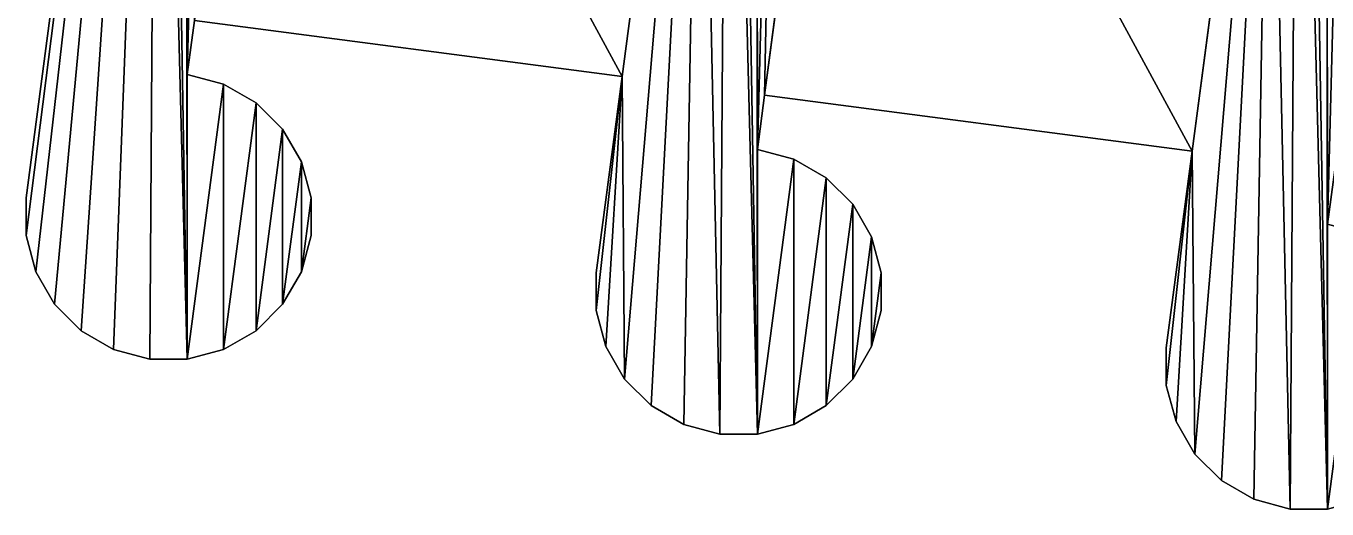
# Model space of a CAD drawing. Extents: x 0 to 417, y 0 to 203.
# Drawn here: x 241.98 to 269.13, y 58 to 68.09 of the extents above; entities that cross this region are included whole.
import ezdxf

# ---------------------------------------------------------------- set-up
doc = ezdxf.new("R2010")
doc.units = 0
doc.header["$LTSCALE"] = 25.4
doc.layers.get('0').update_dxf_attribs({"color": 13, "linetype": 'CONTINUOUS'})

# ---------------------------------------------------------------- blocks, each defined once
blk = doc.blocks.new('MASK_STRAP_2')
at = {"color": 0}
for p, q in [((14.058, 22.956, 2), (12.438, 10.652, 2)), ((14.058, 22.956, 1), (12.438, 10.652, 1)), ((14.058, 22.956, 2), (12.438, 10.652, 2)), ((14.058, 22.956, 1), (12.438, 10.652, 1)), ((17.032, 22.566, 1), (15.412, 10.261, 1)), ((17.032, 22.566, 2), (15.412, 10.261, 2)), ((17.032, 22.566, 2), (15.412, 10.261, 2)), ((17.032, 22.566, 1), (15.412, 10.261, 1)), ((25.955, 21.394, 1), (24.336, 9.09, 1)), ((25.955, 21.394, 2), (24.336, 9.09, 2)), ((25.955, 21.394, 1), (24.336, 9.09, 1)), ((25.955, 21.394, 2), (24.336, 9.09, 2)), ((3.366, 10.697), (3.366, 10.697, 2)), ((3.366, 10.697), (3.366, 10.697, 2)), ((12.438, 10.652), (12.438, 10.652, 1)), ((12.438, 10.652), (12.438, 10.652, 1)), ((4.122, 10.494), (4.122, 10.494, 2)), ((4.122, 10.494), (4.122, 10.494, 2)), ((4.801, 10.102), (4.801, 10.102, 2)), ((4.801, 10.102), (4.801, 10.102, 2)), ((15.412, 10.261), (15.412, 10.261, 1)), ((15.412, 10.261), (15.412, 10.261, 1)), ((5.354, 9.549), (5.354, 9.549, 2)), ((5.354, 9.549), (5.354, 9.549, 2)), ((15.263, 9.13), (15.263, 9.13, 2)), ((15.263, 9.13), (15.263, 9.13, 2)), ((24.336, 9.09), (24.336, 9.09, 1)), ((24.336, 9.09), (24.336, 9.09, 1)), ((5.746, 8.87), (5.746, 8.87, 2)), ((5.746, 8.87), (5.746, 8.87, 2)), ((16.02, 8.928), (16.02, 8.928, 2)), ((16.02, 8.928), (16.02, 8.928, 2)), ((16.698, 8.536), (16.698, 8.536, 2)), ((16.698, 8.536), (16.698, 8.536, 2)), ((0, 8.114), (0, 8.114, 2)), ((0, 8.114), (0, 8.114, 2)), ((5.949, 8.114), (5.949, 8.114, 2)), ((5.949, 8.114), (5.949, 8.114, 2)), ((17.252, 7.982), (17.252, 7.982, 2)), ((17.252, 7.982), (17.252, 7.982, 2)), ((0, 7.331), (0, 7.331, 2)), ((0, 7.331), (0, 7.331, 2)), ((5.949, 7.331), (5.949, 7.331, 2)), ((5.949, 7.331), (5.949, 7.331, 2)), ((17.643, 7.304), (17.643, 7.304, 2)), ((17.643, 7.304), (17.643, 7.304, 2)), ((0.203, 6.574), (0.203, 6.574, 2)), ((0.203, 6.574), (0.203, 6.574, 2)), ((5.746, 6.574), (5.746, 6.574, 2)), ((5.746, 6.574), (5.746, 6.574, 2)), ((11.897, 6.547), (11.897, 6.547, 2)), ((11.897, 6.547), (11.897, 6.547, 2)), ((17.846, 6.547), (17.846, 6.547, 2)), ((17.846, 6.547), (17.846, 6.547, 2)), ((0.594, 5.896), (0.594, 5.896, 2)), ((0.594, 5.896), (0.594, 5.896, 2)), ((5.354, 5.896), (5.354, 5.896, 2)), ((5.354, 5.896), (5.354, 5.896, 2)), ((11.897, 5.764), (11.897, 5.764, 2)), ((11.897, 5.764), (11.897, 5.764, 2)), ((17.846, 5.764), (17.846, 5.764, 2)), ((17.846, 5.764), (17.846, 5.764, 2)), ((1.148, 5.342), (1.148, 5.342, 2)), ((1.148, 5.342), (1.148, 5.342, 2)), ((4.801, 5.342), (4.801, 5.342, 2)), ((4.801, 5.342), (4.801, 5.342, 2)), ((1.826, 4.951), (1.826, 4.951, 2)), ((1.826, 4.951), (1.826, 4.951, 2)), ((4.122, 4.951), (4.122, 4.951, 2)), ((4.122, 4.951), (4.122, 4.951, 2)), ((12.1, 5.008), (12.1, 5.008, 2)), ((12.1, 5.008), (12.1, 5.008, 2)), ((17.643, 5.008), (17.643, 5.008, 2)), ((17.643, 5.008), (17.643, 5.008, 2)), ((23.795, 4.981), (23.795, 4.981, 2)), ((23.795, 4.981), (23.795, 4.981, 2)), ((2.583, 4.748), (2.583, 4.748, 2)), ((2.583, 4.748), (2.583, 4.748, 2)), ((3.366, 4.748), (3.366, 4.748, 2)), ((3.366, 4.748), (3.366, 4.748, 2)), ((12.492, 4.33), (12.492, 4.33, 2)), ((12.492, 4.33), (12.492, 4.33, 2)), ((17.252, 4.33), (17.252, 4.33, 2)), ((17.252, 4.33), (17.252, 4.33, 2)), ((23.795, 4.198), (23.795, 4.198, 2)), ((23.795, 4.198), (23.795, 4.198, 2)), ((13.045, 3.776), (13.045, 3.776, 2)), ((13.045, 3.776), (13.045, 3.776, 2)), ((16.698, 3.776), (16.698, 3.776, 2)), ((16.698, 3.776), (16.698, 3.776, 2)), ((13.724, 3.384), (13.724, 3.384, 2)), ((13.724, 3.384), (13.724, 3.384, 2)), ((16.02, 3.384), (16.02, 3.384, 2)), ((16.02, 3.384), (16.02, 3.384, 2)), ((23.997, 3.442), (23.997, 3.442, 2)), ((23.997, 3.442), (23.997, 3.442, 2)), ((14.48, 3.182), (14.48, 3.182, 2)), ((14.48, 3.182), (14.48, 3.182, 2)), ((15.263, 3.182), (15.263, 3.182, 2)), ((15.263, 3.182), (15.263, 3.182, 2)), ((24.389, 2.763), (24.389, 2.763, 2)), ((24.389, 2.763), (24.389, 2.763, 2)), ((24.943, 2.21), (24.943, 2.21, 2)), ((24.943, 2.21), (24.943, 2.21, 2)), ((25.621, 1.818), (25.621, 1.818, 2)), ((25.621, 1.818), (25.621, 1.818, 2)), ((26.377, 1.615), (26.377, 1.615, 2)), ((26.377, 1.615), (26.377, 1.615, 2))]:
    blk.add_line(p, q, dxfattribs=at)
mesh = blk.add_polyface(dxfattribs=at)
corners = [(5.327, 31.545), (5.134, 24.128), (4.571, 31.342), (5.327, 25.596), (6.111, 31.545), (6.111, 25.596), (6.867, 31.342), (6.867, 25.799), (7.545, 30.95), (7.545, 26.19), (8.099, 30.397), (8.099, 26.744), (8.491, 29.718), (8.491, 27.422), (8.693, 28.962), (8.693, 28.179), (2.745, 28.962), (0, 7.331), (0, 8.114), (0.203, 6.574), (0.594, 5.896), (1.148, 5.342), (1.826, 4.951), (2.583, 4.748), (3.366, 4.748), (2.947, 29.718), (3.339, 30.397), (3.366, 10.697), (4.122, 10.494), (4.122, 4.951), (4.801, 10.102), (4.801, 5.342), (5.354, 9.549), (5.354, 5.896), (5.746, 8.87), (5.746, 6.574), (5.949, 8.114), (5.949, 7.331), (3.893, 30.95), (3.514, 11.823), (12.438, 10.652), (14.058, 22.956), (12.492, 4.33), (13.045, 3.776), (13.724, 3.384), (14.48, 3.182), (14.642, 27.396), (15.263, 3.182), (11.897, 5.764), (11.897, 6.547), (12.1, 5.008)]
mesh.append_faces([[corners[k] for k in face] for face in [(13, 14, 15), (16, 17, 18), (35, 36, 37), (40, 48, 49)]], dxfattribs={"vtx0": -1, "color": 0})
mesh.append_faces([[corners[k] for k in face] for face in [(0, 1, 2), (1, 0, 3), (3, 4, 5), (5, 6, 7), (7, 8, 9), (9, 10, 11), (11, 12, 13), (17, 16, 19), (19, 16, 20), (20, 16, 21), (21, 16, 22), (22, 16, 23), (23, 16, 24), (24, 28, 29), (29, 30, 31), (31, 32, 33), (33, 34, 35), (38, 27, 26), (27, 38, 39), (39, 1, 40), (42, 41, 43), (43, 41, 44), (44, 41, 45), (45, 46, 47), (48, 40, 50), (50, 40, 42)]], dxfattribs={"vtx0": -1, "vtx1": -1, "color": 0})
mesh.append_faces([[corners[k] for k in face] for face in [(24, 26, 27), (39, 38, 1), (40, 41, 42)]], dxfattribs={"vtx0": -1, "vtx1": -1, "vtx2": -1, "color": 0})
mesh.append_faces([[corners[k] for k in face] for face in [(3, 0, 4), (5, 4, 6), (7, 6, 8), (9, 8, 10), (11, 10, 12), (13, 12, 14), (24, 16, 25), (24, 25, 26), (24, 27, 28), (29, 28, 30), (31, 30, 32), (33, 32, 34), (35, 34, 36), (1, 38, 2), (40, 1, 41), (45, 41, 46)]], dxfattribs={"vtx0": -1, "vtx2": -1, "color": 0})
mesh = blk.add_polyface(dxfattribs=at)
corners = [(3.366, 10.697, 2), (3.893, 30.95, 2), (3.339, 30.397, 2), (3.514, 11.823, 2), (5.134, 24.128, 2), (4.571, 31.342, 2), (5.327, 31.545, 2), (5.327, 25.596, 2), (6.111, 31.545, 2), (6.111, 25.596, 2), (6.867, 31.342, 2), (6.867, 25.799, 2), (7.545, 30.95, 2), (7.545, 26.19, 2), (8.099, 30.397, 2), (8.099, 26.744, 2), (8.491, 29.718, 2), (8.491, 27.422, 2), (8.693, 28.962, 2), (8.693, 28.179, 2), (0, 7.331, 2), (2.745, 28.962, 2), (0, 8.114, 2), (0.203, 6.574, 2), (0.594, 5.896, 2), (1.148, 5.342, 2), (1.826, 4.951, 2), (2.583, 4.748, 2), (3.366, 4.748, 2), (2.947, 29.718, 2), (4.122, 10.494, 2), (4.122, 4.951, 2), (4.801, 10.102, 2), (4.801, 5.342, 2), (5.354, 9.549, 2), (5.354, 5.896, 2), (5.746, 8.87, 2), (5.746, 6.574, 2), (5.949, 8.114, 2), (5.949, 7.331, 2)]
mesh.append_faces([[corners[k] for k in face] for face in [(18, 17, 19), (20, 21, 22), (38, 37, 39)]], dxfattribs={"vtx0": -1, "color": 0})
mesh.append_faces([[corners[k] for k in face] for face in [(1, 4, 5), (5, 4, 6), (6, 7, 8), (8, 9, 10), (10, 11, 12), (12, 13, 14), (14, 15, 16), (16, 17, 18), (21, 28, 29), (29, 28, 2), (0, 28, 30), (30, 31, 32), (32, 33, 34), (34, 35, 36), (36, 37, 38)]], dxfattribs={"vtx0": -1, "vtx1": -1, "color": 0})
mesh.append_faces([[corners[k] for k in face] for face in [(2, 28, 0)]], dxfattribs={"vtx0": -1, "vtx1": -1, "vtx2": -1, "color": 0})
mesh.append_faces([[corners[k] for k in face] for face in [(0, 1, 2), (1, 0, 3), (1, 3, 4), (6, 4, 7), (8, 7, 9), (10, 9, 11), (12, 11, 13), (14, 13, 15), (16, 15, 17), (21, 20, 23), (21, 23, 24), (21, 24, 25), (21, 25, 26), (21, 26, 27), (21, 27, 28), (30, 28, 31), (32, 31, 33), (34, 33, 35), (36, 35, 37)]], dxfattribs={"vtx0": -1, "vtx2": -1, "color": 0})
mesh = blk.add_polyface(dxfattribs=at)
corners = [(15.263, 9.13, 2), (15.79, 29.384, 2), (15.236, 28.83, 2), (15.412, 10.261, 2), (17.032, 22.566, 2), (16.468, 29.776, 2), (17.225, 29.978, 2), (17.225, 24.03, 2), (18.008, 29.978, 2), (18.008, 24.03, 2), (18.764, 29.776, 2), (18.764, 24.232, 2), (19.443, 29.384, 2), (19.443, 24.624, 2), (19.996, 28.83, 2), (19.996, 25.178, 2), (20.388, 28.152, 2), (20.388, 25.856, 2), (20.591, 27.396, 2), (20.591, 26.613, 2), (11.897, 5.764, 2), (12.438, 10.652, 2), (11.897, 6.547, 2), (12.1, 5.008, 2), (12.492, 4.33, 2), (14.058, 22.956, 2), (13.045, 3.776, 2), (13.724, 3.384, 2), (14.48, 3.182, 2), (14.642, 27.396, 2), (15.263, 3.182, 2), (14.845, 28.152, 2), (16.02, 8.928, 2), (16.02, 3.384, 2), (16.698, 8.536, 2), (16.698, 3.776, 2), (17.252, 7.982, 2), (17.252, 4.33, 2), (17.643, 7.304, 2), (17.643, 5.008, 2), (17.846, 6.547, 2), (17.846, 5.764, 2)]
mesh.append_faces([[corners[k] for k in face] for face in [(18, 17, 19), (20, 21, 22), (40, 39, 41)]], dxfattribs={"vtx0": -1, "color": 0})
mesh.append_faces([[corners[k] for k in face] for face in [(1, 4, 5), (5, 4, 6), (6, 7, 8), (8, 9, 10), (10, 11, 12), (12, 13, 14), (14, 15, 16), (16, 17, 18), (21, 24, 25), (25, 28, 29), (29, 30, 31), (31, 30, 2), (0, 30, 32), (32, 33, 34), (34, 35, 36), (36, 37, 38), (38, 39, 40)]], dxfattribs={"vtx0": -1, "vtx1": -1, "color": 0})
mesh.append_faces([[corners[k] for k in face] for face in [(2, 30, 0)]], dxfattribs={"vtx0": -1, "vtx1": -1, "vtx2": -1, "color": 0})
mesh.append_faces([[corners[k] for k in face] for face in [(0, 1, 2), (1, 0, 3), (1, 3, 4), (6, 4, 7), (8, 7, 9), (10, 9, 11), (12, 11, 13), (14, 13, 15), (16, 15, 17), (21, 20, 23), (21, 23, 24), (25, 24, 26), (25, 26, 27), (25, 27, 28), (29, 28, 30), (32, 30, 33), (34, 33, 35), (36, 35, 37), (38, 37, 39)]], dxfattribs={"vtx0": -1, "vtx2": -1, "color": 0})
mesh = blk.add_polyface(dxfattribs=at)
corners = [(17.225, 29.978), (17.032, 22.566), (16.468, 29.776), (17.225, 24.03), (18.008, 29.978), (18.008, 24.03), (18.764, 29.776), (18.764, 24.232), (19.443, 29.384), (19.443, 24.624), (19.996, 28.83), (19.996, 25.178), (20.388, 28.152), (20.388, 25.856), (20.591, 27.396), (20.591, 26.613), (15.263, 3.182), (14.642, 27.396), (14.845, 28.152), (15.236, 28.83), (15.263, 9.13), (16.02, 8.928), (16.02, 3.384), (16.698, 8.536), (16.698, 3.776), (17.252, 7.982), (17.252, 4.33), (17.643, 7.304), (17.643, 5.008), (17.846, 6.547), (17.846, 5.764), (15.79, 29.384), (15.412, 10.261), (24.336, 9.09), (25.955, 21.394), (24.389, 2.763), (24.943, 2.21), (25.621, 1.818), (26.377, 1.615), (26.539, 25.829), (27.161, 1.615), (26.742, 26.586), (27.134, 27.264), (27.161, 7.564), (27.917, 7.361), (27.917, 1.818), (23.795, 4.198), (23.795, 4.981), (23.997, 3.442), (27.687, 27.818), (27.31, 8.699)]
mesh.append_faces([[corners[k] for k in face] for face in [(13, 14, 15), (28, 29, 30), (33, 46, 47)]], dxfattribs={"vtx0": -1, "color": 0})
mesh.append_faces([[corners[k] for k in face] for face in [(0, 1, 2), (1, 0, 3), (3, 4, 5), (5, 6, 7), (7, 8, 9), (9, 10, 11), (11, 12, 13), (16, 21, 22), (22, 23, 24), (24, 25, 26), (26, 27, 28), (31, 20, 19), (20, 31, 32), (32, 1, 33), (35, 34, 36), (36, 34, 37), (37, 34, 38), (38, 39, 40), (40, 44, 45), (46, 33, 48), (48, 33, 35), (49, 43, 42), (43, 49, 50)]], dxfattribs={"vtx0": -1, "vtx1": -1, "color": 0})
mesh.append_faces([[corners[k] for k in face] for face in [(16, 19, 20), (32, 31, 1), (33, 34, 35), (40, 42, 43)]], dxfattribs={"vtx0": -1, "vtx1": -1, "vtx2": -1, "color": 0})
mesh.append_faces([[corners[k] for k in face] for face in [(3, 0, 4), (5, 4, 6), (7, 6, 8), (9, 8, 10), (11, 10, 12), (13, 12, 14), (16, 17, 18), (16, 18, 19), (16, 20, 21), (22, 21, 23), (24, 23, 25), (26, 25, 27), (28, 27, 29), (1, 31, 2), (33, 1, 34), (38, 34, 39), (40, 39, 41), (40, 41, 42), (40, 43, 44)]], dxfattribs={"vtx0": -1, "vtx2": -1, "color": 0})
mesh = blk.add_polyface(dxfattribs=at)
corners = [(2.745, 28.962, 2), (0, 8.114), (0, 8.114, 2), (2.745, 28.962)]
mesh.append_faces([[corners[k] for k in face] for face in [(0, 1, 2), (1, 0, 3)]], dxfattribs={"vtx0": -1, "color": 0})
mesh = blk.add_polyface(dxfattribs=at)
corners = [(27.161, 7.564, 2), (27.687, 27.818, 2), (27.134, 27.264, 2), (27.31, 8.699, 2), (28.93, 21.004, 2), (28.366, 28.209, 2), (29.122, 28.412, 2), (29.122, 22.463, 2), (29.905, 28.412, 2), (29.905, 22.463, 2), (30.662, 28.209, 2), (30.662, 22.666, 2), (31.34, 27.818, 2), (31.34, 23.058, 2), (31.894, 27.264, 2), (31.894, 23.612, 2), (32.285, 26.586, 2), (32.285, 24.29, 2), (32.488, 25.829, 2), (32.488, 25.046, 2), (23.795, 4.198, 2), (24.336, 9.09, 2), (23.795, 4.981, 2), (23.997, 3.442, 2), (24.389, 2.763, 2), (25.955, 21.394, 2), (24.943, 2.21, 2), (25.621, 1.818, 2), (26.377, 1.615, 2), (26.539, 25.829, 2), (27.161, 1.615, 2), (26.742, 26.586, 2), (27.917, 7.361, 2), (27.917, 1.818, 2), (28.595, 6.97, 2), (28.595, 2.21, 2), (29.149, 6.416, 2), (29.149, 2.763, 2), (29.541, 5.738, 2), (29.541, 3.442, 2), (29.743, 4.981, 2), (29.743, 4.198, 2)]
mesh.append_faces([[corners[k] for k in face] for face in [(18, 17, 19), (20, 21, 22), (40, 39, 41)]], dxfattribs={"vtx0": -1, "color": 0})
mesh.append_faces([[corners[k] for k in face] for face in [(1, 4, 5), (5, 4, 6), (6, 7, 8), (8, 9, 10), (10, 11, 12), (12, 13, 14), (14, 15, 16), (16, 17, 18), (21, 24, 25), (25, 28, 29), (29, 30, 31), (31, 30, 2), (0, 30, 32), (32, 33, 34), (34, 35, 36), (36, 37, 38), (38, 39, 40)]], dxfattribs={"vtx0": -1, "vtx1": -1, "color": 0})
mesh.append_faces([[corners[k] for k in face] for face in [(2, 30, 0)]], dxfattribs={"vtx0": -1, "vtx1": -1, "vtx2": -1, "color": 0})
mesh.append_faces([[corners[k] for k in face] for face in [(0, 1, 2), (1, 0, 3), (1, 3, 4), (6, 4, 7), (8, 7, 9), (10, 9, 11), (12, 11, 13), (14, 13, 15), (16, 15, 17), (21, 20, 23), (21, 23, 24), (25, 24, 26), (25, 26, 27), (25, 27, 28), (29, 28, 30), (32, 30, 33), (34, 33, 35), (36, 35, 37), (38, 37, 39)]], dxfattribs={"vtx0": -1, "vtx2": -1, "color": 0})
mesh = blk.add_polyface(dxfattribs=at)
corners = [(14.058, 22.956, 2), (12.438, 10.652, 1), (12.438, 10.652, 2), (14.058, 22.956, 1), (14.642, 27.396, 2), (14.058, 22.956), (14.642, 27.396), (11.897, 6.547), (11.897, 6.547, 2), (12.438, 10.652)]
mesh.append_faces([[corners[k] for k in face] for face in [(5, 4, 6), (2, 7, 8)]], dxfattribs={"vtx0": -1, "color": 0})
mesh.append_faces([[corners[k] for k in face] for face in [(0, 1, 2), (1, 0, 3), (3, 4, 5), (7, 2, 9), (9, 2, 1)]], dxfattribs={"vtx0": -1, "vtx1": -1, "color": 0})
mesh.append_faces([[corners[k] for k in face] for face in [(3, 0, 4)]], dxfattribs={"vtx0": -1, "vtx2": -1, "color": 0})
mesh = blk.add_polyface(dxfattribs=at)
corners = [(25.955, 21.394, 2), (24.336, 9.09, 1), (24.336, 9.09, 2), (25.955, 21.394, 1), (26.539, 25.829, 2), (25.955, 21.394), (26.539, 25.829), (23.795, 4.981), (23.795, 4.981, 2), (24.336, 9.09)]
mesh.append_faces([[corners[k] for k in face] for face in [(5, 4, 6), (2, 7, 8)]], dxfattribs={"vtx0": -1, "color": 0})
mesh.append_faces([[corners[k] for k in face] for face in [(0, 1, 2), (1, 0, 3), (3, 4, 5), (7, 2, 9), (9, 2, 1)]], dxfattribs={"vtx0": -1, "vtx1": -1, "color": 0})
mesh.append_faces([[corners[k] for k in face] for face in [(3, 0, 4)]], dxfattribs={"vtx0": -1, "vtx2": -1, "color": 0})
mesh = blk.add_polyface(dxfattribs=at)
corners = [(5.327, 25.596), (5.134, 24.128, 1), (5.134, 24.128), (5.134, 24.128, 2), (5.327, 25.596, 2), (3.514, 11.823), (3.366, 10.697, 2), (3.366, 10.697), (3.514, 11.823, 2), (3.514, 11.823, 1)]
mesh.append_faces([[corners[k] for k in face] for face in [(0, 1, 2), (3, 0, 4), (5, 6, 7)]], dxfattribs={"vtx0": -1, "color": 0})
mesh.append_faces([[corners[k] for k in face] for face in [(6, 5, 8), (8, 1, 3)]], dxfattribs={"vtx0": -1, "vtx1": -1, "color": 0})
mesh.append_faces([[corners[k] for k in face] for face in [(1, 0, 3)]], dxfattribs={"vtx0": -1, "vtx1": -1, "vtx2": -1, "color": 0})
mesh.append_faces([[corners[k] for k in face] for face in [(8, 5, 9), (8, 9, 1)]], dxfattribs={"vtx0": -1, "vtx2": -1, "color": 0})
mesh = blk.add_polyface(dxfattribs=at)
corners = [(12.438, 10.652, 1), (5.134, 24.128, 1), (3.514, 11.823, 1), (14.058, 22.956, 1)]
mesh.append_faces([[corners[k] for k in face] for face in [(0, 1, 2), (1, 0, 3)]], dxfattribs={"vtx0": -1, "color": 0})
mesh = blk.add_polyface(dxfattribs=at)
corners = [(17.225, 24.03), (17.032, 22.566, 1), (17.032, 22.566), (17.032, 22.566, 2), (17.225, 24.03, 2), (15.412, 10.261), (15.263, 9.13, 2), (15.263, 9.13), (15.412, 10.261, 2), (15.412, 10.261, 1)]
mesh.append_faces([[corners[k] for k in face] for face in [(0, 1, 2), (3, 0, 4), (5, 6, 7)]], dxfattribs={"vtx0": -1, "color": 0})
mesh.append_faces([[corners[k] for k in face] for face in [(6, 5, 8), (8, 1, 3)]], dxfattribs={"vtx0": -1, "vtx1": -1, "color": 0})
mesh.append_faces([[corners[k] for k in face] for face in [(1, 0, 3)]], dxfattribs={"vtx0": -1, "vtx1": -1, "vtx2": -1, "color": 0})
mesh.append_faces([[corners[k] for k in face] for face in [(8, 5, 9), (8, 9, 1)]], dxfattribs={"vtx0": -1, "vtx2": -1, "color": 0})
mesh = blk.add_polyface(dxfattribs=at)
corners = [(24.336, 9.09, 1), (17.032, 22.566, 1), (15.412, 10.261, 1), (25.955, 21.394, 1)]
mesh.append_faces([[corners[k] for k in face] for face in [(0, 1, 2), (1, 0, 3)]], dxfattribs={"vtx0": -1, "color": 0})
mesh = blk.add_polyface(dxfattribs=at)
corners = [(12.438, 10.652, 1), (3.514, 11.823), (12.438, 10.652), (3.514, 11.823, 1)]
mesh.append_faces([[corners[k] for k in face] for face in [(0, 1, 2), (1, 0, 3)]], dxfattribs={"vtx0": -1, "color": 0})
mesh = blk.add_polyface(dxfattribs=at)
corners = [(3.366, 10.697, 2), (4.122, 10.494), (3.366, 10.697), (4.122, 10.494, 2)]
mesh.append_faces([[corners[k] for k in face] for face in [(0, 1, 2), (1, 0, 3)]], dxfattribs={"vtx0": -1, "color": 0})
mesh = blk.add_polyface(dxfattribs=at)
corners = [(4.122, 10.494, 2), (4.801, 10.102), (4.122, 10.494), (4.801, 10.102, 2)]
mesh.append_faces([[corners[k] for k in face] for face in [(0, 1, 2), (1, 0, 3)]], dxfattribs={"vtx0": -1, "color": 0})
mesh = blk.add_polyface(dxfattribs=at)
corners = [(4.801, 10.102, 2), (5.354, 9.549), (4.801, 10.102), (5.354, 9.549, 2)]
mesh.append_faces([[corners[k] for k in face] for face in [(0, 1, 2), (1, 0, 3)]], dxfattribs={"vtx0": -1, "color": 0})
mesh = blk.add_polyface(dxfattribs=at)
corners = [(24.336, 9.09, 1), (15.412, 10.261), (24.336, 9.09), (15.412, 10.261, 1)]
mesh.append_faces([[corners[k] for k in face] for face in [(0, 1, 2), (1, 0, 3)]], dxfattribs={"vtx0": -1, "color": 0})
mesh = blk.add_polyface(dxfattribs=at)
corners = [(5.354, 9.549), (5.746, 8.87, 2), (5.746, 8.87), (5.354, 9.549, 2)]
mesh.append_faces([[corners[k] for k in face] for face in [(0, 1, 2), (1, 0, 3)]], dxfattribs={"vtx0": -1, "color": 0})
mesh = blk.add_polyface(dxfattribs=at)
corners = [(15.263, 9.13, 2), (16.02, 8.928), (15.263, 9.13), (16.02, 8.928, 2)]
mesh.append_faces([[corners[k] for k in face] for face in [(0, 1, 2), (1, 0, 3)]], dxfattribs={"vtx0": -1, "color": 0})
mesh = blk.add_polyface(dxfattribs=at)
corners = [(5.746, 8.87), (5.949, 8.114, 2), (5.949, 8.114), (5.746, 8.87, 2)]
mesh.append_faces([[corners[k] for k in face] for face in [(0, 1, 2), (1, 0, 3)]], dxfattribs={"vtx0": -1, "color": 0})
mesh = blk.add_polyface(dxfattribs=at)
corners = [(16.02, 8.928, 2), (16.698, 8.536), (16.02, 8.928), (16.698, 8.536, 2)]
mesh.append_faces([[corners[k] for k in face] for face in [(0, 1, 2), (1, 0, 3)]], dxfattribs={"vtx0": -1, "color": 0})
mesh = blk.add_polyface(dxfattribs=at)
corners = [(16.698, 8.536, 2), (17.252, 7.982), (16.698, 8.536), (17.252, 7.982, 2)]
mesh.append_faces([[corners[k] for k in face] for face in [(0, 1, 2), (1, 0, 3)]], dxfattribs={"vtx0": -1, "color": 0})
mesh = blk.add_polyface(dxfattribs=at)
corners = [(0, 8.114, 2), (0, 7.331), (0, 7.331, 2), (0, 8.114)]
mesh.append_faces([[corners[k] for k in face] for face in [(0, 1, 2), (1, 0, 3)]], dxfattribs={"vtx0": -1, "color": 0})
mesh = blk.add_polyface(dxfattribs=at)
corners = [(5.949, 8.114), (5.949, 7.331, 2), (5.949, 7.331), (5.949, 8.114, 2)]
mesh.append_faces([[corners[k] for k in face] for face in [(0, 1, 2), (1, 0, 3)]], dxfattribs={"vtx0": -1, "color": 0})
mesh = blk.add_polyface(dxfattribs=at)
corners = [(17.252, 7.982), (17.643, 7.304, 2), (17.643, 7.304), (17.252, 7.982, 2)]
mesh.append_faces([[corners[k] for k in face] for face in [(0, 1, 2), (1, 0, 3)]], dxfattribs={"vtx0": -1, "color": 0})
mesh = blk.add_polyface(dxfattribs=at)
corners = [(0, 7.331, 2), (0.203, 6.574), (0.203, 6.574, 2), (0, 7.331)]
mesh.append_faces([[corners[k] for k in face] for face in [(0, 1, 2), (1, 0, 3)]], dxfattribs={"vtx0": -1, "color": 0})
mesh = blk.add_polyface(dxfattribs=at)
corners = [(5.949, 7.331), (5.746, 6.574, 2), (5.746, 6.574), (5.949, 7.331, 2)]
mesh.append_faces([[corners[k] for k in face] for face in [(0, 1, 2), (1, 0, 3)]], dxfattribs={"vtx0": -1, "color": 0})
mesh = blk.add_polyface(dxfattribs=at)
corners = [(17.643, 7.304), (17.846, 6.547, 2), (17.846, 6.547), (17.643, 7.304, 2)]
mesh.append_faces([[corners[k] for k in face] for face in [(0, 1, 2), (1, 0, 3)]], dxfattribs={"vtx0": -1, "color": 0})
mesh = blk.add_polyface(dxfattribs=at)
corners = [(0.203, 6.574, 2), (0.594, 5.896), (0.594, 5.896, 2), (0.203, 6.574)]
mesh.append_faces([[corners[k] for k in face] for face in [(0, 1, 2), (1, 0, 3)]], dxfattribs={"vtx0": -1, "color": 0})
mesh = blk.add_polyface(dxfattribs=at)
corners = [(5.746, 6.574), (5.354, 5.896, 2), (5.354, 5.896), (5.746, 6.574, 2)]
mesh.append_faces([[corners[k] for k in face] for face in [(0, 1, 2), (1, 0, 3)]], dxfattribs={"vtx0": -1, "color": 0})
mesh = blk.add_polyface(dxfattribs=at)
corners = [(11.897, 6.547, 2), (11.897, 5.764), (11.897, 5.764, 2), (11.897, 6.547)]
mesh.append_faces([[corners[k] for k in face] for face in [(0, 1, 2), (1, 0, 3)]], dxfattribs={"vtx0": -1, "color": 0})
mesh = blk.add_polyface(dxfattribs=at)
corners = [(17.846, 6.547), (17.846, 5.764, 2), (17.846, 5.764), (17.846, 6.547, 2)]
mesh.append_faces([[corners[k] for k in face] for face in [(0, 1, 2), (1, 0, 3)]], dxfattribs={"vtx0": -1, "color": 0})
mesh = blk.add_polyface(dxfattribs=at)
corners = [(1.148, 5.342, 2), (0.594, 5.896), (1.148, 5.342), (0.594, 5.896, 2)]
mesh.append_faces([[corners[k] for k in face] for face in [(0, 1, 2), (1, 0, 3)]], dxfattribs={"vtx0": -1, "color": 0})
mesh = blk.add_polyface(dxfattribs=at)
corners = [(5.354, 5.896), (4.801, 5.342, 2), (4.801, 5.342), (5.354, 5.896, 2)]
mesh.append_faces([[corners[k] for k in face] for face in [(0, 1, 2), (1, 0, 3)]], dxfattribs={"vtx0": -1, "color": 0})
mesh = blk.add_polyface(dxfattribs=at)
corners = [(11.897, 5.764, 2), (12.1, 5.008), (12.1, 5.008, 2), (11.897, 5.764)]
mesh.append_faces([[corners[k] for k in face] for face in [(0, 1, 2), (1, 0, 3)]], dxfattribs={"vtx0": -1, "color": 0})
mesh = blk.add_polyface(dxfattribs=at)
corners = [(17.846, 5.764), (17.643, 5.008, 2), (17.643, 5.008), (17.846, 5.764, 2)]
mesh.append_faces([[corners[k] for k in face] for face in [(0, 1, 2), (1, 0, 3)]], dxfattribs={"vtx0": -1, "color": 0})
mesh = blk.add_polyface(dxfattribs=at)
corners = [(1.826, 4.951, 2), (1.148, 5.342), (1.826, 4.951), (1.148, 5.342, 2)]
mesh.append_faces([[corners[k] for k in face] for face in [(0, 1, 2), (1, 0, 3)]], dxfattribs={"vtx0": -1, "color": 0})
mesh = blk.add_polyface(dxfattribs=at)
corners = [(4.801, 5.342, 2), (4.122, 4.951), (4.801, 5.342), (4.122, 4.951, 2)]
mesh.append_faces([[corners[k] for k in face] for face in [(0, 1, 2), (1, 0, 3)]], dxfattribs={"vtx0": -1, "color": 0})
mesh = blk.add_polyface(dxfattribs=at)
corners = [(2.583, 4.748, 2), (1.826, 4.951), (2.583, 4.748), (1.826, 4.951, 2)]
mesh.append_faces([[corners[k] for k in face] for face in [(0, 1, 2), (1, 0, 3)]], dxfattribs={"vtx0": -1, "color": 0})
mesh = blk.add_polyface(dxfattribs=at)
corners = [(4.122, 4.951, 2), (3.366, 4.748), (4.122, 4.951), (3.366, 4.748, 2)]
mesh.append_faces([[corners[k] for k in face] for face in [(0, 1, 2), (1, 0, 3)]], dxfattribs={"vtx0": -1, "color": 0})
mesh = blk.add_polyface(dxfattribs=at)
corners = [(12.1, 5.008, 2), (12.492, 4.33), (12.492, 4.33, 2), (12.1, 5.008)]
mesh.append_faces([[corners[k] for k in face] for face in [(0, 1, 2), (1, 0, 3)]], dxfattribs={"vtx0": -1, "color": 0})
mesh = blk.add_polyface(dxfattribs=at)
corners = [(17.643, 5.008), (17.252, 4.33, 2), (17.252, 4.33), (17.643, 5.008, 2)]
mesh.append_faces([[corners[k] for k in face] for face in [(0, 1, 2), (1, 0, 3)]], dxfattribs={"vtx0": -1, "color": 0})
mesh = blk.add_polyface(dxfattribs=at)
corners = [(23.795, 4.981, 2), (23.795, 4.198), (23.795, 4.198, 2), (23.795, 4.981)]
mesh.append_faces([[corners[k] for k in face] for face in [(0, 1, 2), (1, 0, 3)]], dxfattribs={"vtx0": -1, "color": 0})
mesh = blk.add_polyface(dxfattribs=at)
corners = [(3.366, 4.748, 2), (2.583, 4.748), (3.366, 4.748), (2.583, 4.748, 2)]
mesh.append_faces([[corners[k] for k in face] for face in [(0, 1, 2), (1, 0, 3)]], dxfattribs={"vtx0": -1, "color": 0})
mesh = blk.add_polyface(dxfattribs=at)
corners = [(13.045, 3.776, 2), (12.492, 4.33), (13.045, 3.776), (12.492, 4.33, 2)]
mesh.append_faces([[corners[k] for k in face] for face in [(0, 1, 2), (1, 0, 3)]], dxfattribs={"vtx0": -1, "color": 0})
mesh = blk.add_polyface(dxfattribs=at)
corners = [(17.252, 4.33), (16.698, 3.776, 2), (16.698, 3.776), (17.252, 4.33, 2)]
mesh.append_faces([[corners[k] for k in face] for face in [(0, 1, 2), (1, 0, 3)]], dxfattribs={"vtx0": -1, "color": 0})
mesh = blk.add_polyface(dxfattribs=at)
corners = [(23.795, 4.198, 2), (23.997, 3.442), (23.997, 3.442, 2), (23.795, 4.198)]
mesh.append_faces([[corners[k] for k in face] for face in [(0, 1, 2), (1, 0, 3)]], dxfattribs={"vtx0": -1, "color": 0})
mesh = blk.add_polyface(dxfattribs=at)
corners = [(13.724, 3.384, 2), (13.045, 3.776), (13.724, 3.384), (13.045, 3.776, 2)]
mesh.append_faces([[corners[k] for k in face] for face in [(0, 1, 2), (1, 0, 3)]], dxfattribs={"vtx0": -1, "color": 0})
mesh = blk.add_polyface(dxfattribs=at)
corners = [(16.698, 3.776, 2), (16.02, 3.384), (16.698, 3.776), (16.02, 3.384, 2)]
mesh.append_faces([[corners[k] for k in face] for face in [(0, 1, 2), (1, 0, 3)]], dxfattribs={"vtx0": -1, "color": 0})
mesh = blk.add_polyface(dxfattribs=at)
corners = [(14.48, 3.182, 2), (13.724, 3.384), (14.48, 3.182), (13.724, 3.384, 2)]
mesh.append_faces([[corners[k] for k in face] for face in [(0, 1, 2), (1, 0, 3)]], dxfattribs={"vtx0": -1, "color": 0})
mesh = blk.add_polyface(dxfattribs=at)
corners = [(16.02, 3.384, 2), (15.263, 3.182), (16.02, 3.384), (15.263, 3.182, 2)]
mesh.append_faces([[corners[k] for k in face] for face in [(0, 1, 2), (1, 0, 3)]], dxfattribs={"vtx0": -1, "color": 0})
mesh = blk.add_polyface(dxfattribs=at)
corners = [(23.997, 3.442, 2), (24.389, 2.763), (24.389, 2.763, 2), (23.997, 3.442)]
mesh.append_faces([[corners[k] for k in face] for face in [(0, 1, 2), (1, 0, 3)]], dxfattribs={"vtx0": -1, "color": 0})
mesh = blk.add_polyface(dxfattribs=at)
corners = [(15.263, 3.182, 2), (14.48, 3.182), (15.263, 3.182), (14.48, 3.182, 2)]
mesh.append_faces([[corners[k] for k in face] for face in [(0, 1, 2), (1, 0, 3)]], dxfattribs={"vtx0": -1, "color": 0})
mesh = blk.add_polyface(dxfattribs=at)
corners = [(24.943, 2.21, 2), (24.389, 2.763), (24.943, 2.21), (24.389, 2.763, 2)]
mesh.append_faces([[corners[k] for k in face] for face in [(0, 1, 2), (1, 0, 3)]], dxfattribs={"vtx0": -1, "color": 0})
mesh = blk.add_polyface(dxfattribs=at)
corners = [(25.621, 1.818, 2), (24.943, 2.21), (25.621, 1.818), (24.943, 2.21, 2)]
mesh.append_faces([[corners[k] for k in face] for face in [(0, 1, 2), (1, 0, 3)]], dxfattribs={"vtx0": -1, "color": 0})
mesh = blk.add_polyface(dxfattribs=at)
corners = [(26.377, 1.615, 2), (25.621, 1.818), (26.377, 1.615), (25.621, 1.818, 2)]
mesh.append_faces([[corners[k] for k in face] for face in [(0, 1, 2), (1, 0, 3)]], dxfattribs={"vtx0": -1, "color": 0})
mesh = blk.add_polyface(dxfattribs=at)
corners = [(27.161, 1.615, 2), (26.377, 1.615), (27.161, 1.615), (26.377, 1.615, 2)]
mesh.append_faces([[corners[k] for k in face] for face in [(0, 1, 2), (1, 0, 3)]], dxfattribs={"vtx0": -1, "color": 0})

msp = doc.modelspace()

# ---------------------------------------------------------------- block references
at = {"color": 0}
msp.add_blockref('MASK_STRAP_2', (241.983, 56.382), dxfattribs=at)

doc.saveas('drawing.dxf')
